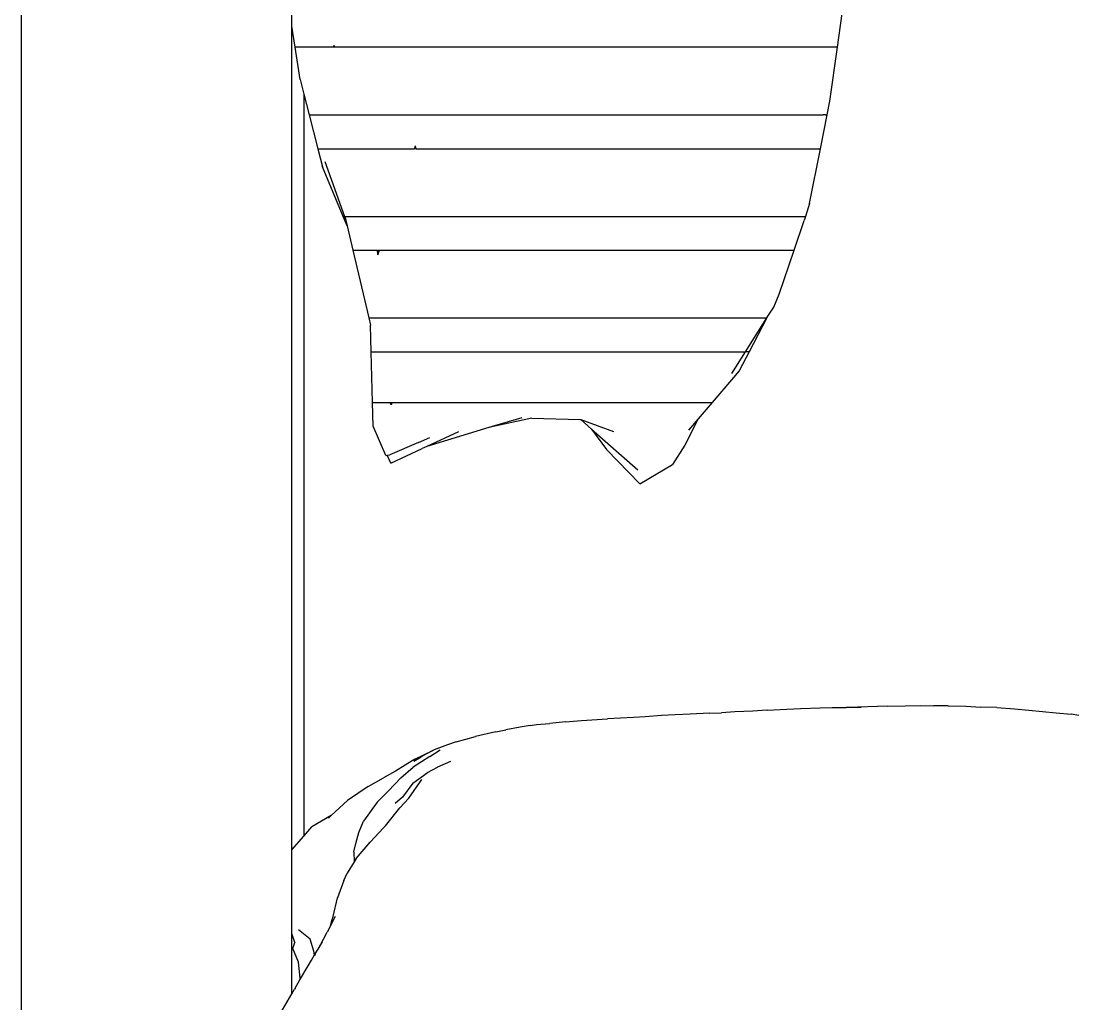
# Model space of a CAD drawing. Header units: inches. Extents: x 9636 to 21597, y -10243 to 557.
# Drawn here: x 14662.35 to 14683.69, y -8327.03 to -8307.13 of the extents above; entities that cross this region are included whole.
import ezdxf

# ---------------------------------------------------------------- set-up
doc = ezdxf.new("R2010")
doc.units = ezdxf.units.IN
doc.header["$MEASUREMENT"] = 0
doc.layers.add('Edges', color=7, linetype='Continuous')

# ---------------------------------------------------------------- blocks, each defined once
blk = doc.blocks.new('FF')
at = {"layer": 'Edges', "color": 252, "true_color": 0x939598}
for p, q in [((14662.354, -8281.288), (14662.354, -8331.295)), ((14667.834, -8307.235), (14667.834, -8306.974)), ((14678.884, -8307.659), (14678.98, -8306.974)), ((14667.901, -8307.659), (14667.834, -8307.235)), ((14667.834, -8323.908), (14667.834, -8307.235)), ((14668.004, -8308.313), (14667.901, -8307.659)), ((14668.681, -8307.659), (14667.901, -8307.659)), ((14668.68, -8307.62), (14668.708, -8307.659)), ((14668.68, -8307.62), (14668.681, -8307.659)), ((14668.708, -8307.659), (14668.681, -8307.659)), ((14678.884, -8307.659), (14668.708, -8307.659)), ((14678.731, -8308.753), (14678.884, -8307.659)), ((14668.004, -8308.313), (14668.08, -8308.608)), ((14668.08, -8308.608), (14668.08, -8323.629)), ((14668.08, -8308.608), (14668.187, -8309.029)), ((14678.675, -8309.029), (14678.731, -8308.753)), ((14668.187, -8309.029), (14668.362, -8309.714)), ((14668.187, -8309.029), (14678.592, -8309.029)), ((14678.537, -8309.714), (14678.675, -8309.029)), ((14678.592, -8309.029), (14678.641, -8309.02)), ((14678.639, -8309.029), (14678.592, -8309.029)), ((14678.639, -8309.029), (14678.641, -8309.02)), ((14678.639, -8309.029), (14678.675, -8309.029)), ((14670.319, -8309.714), (14670.34, -8309.654)), ((14670.333, -8309.714), (14670.34, -8309.654)), ((14670.355, -8309.714), (14670.34, -8309.654)), ((14668.362, -8309.714), (14668.456, -8310.08)), ((14668.362, -8309.714), (14670.319, -8309.714)), ((14670.355, -8309.714), (14670.319, -8309.714)), ((14670.355, -8309.714), (14678.537, -8309.714)), ((14678.313, -8310.821), (14678.537, -8309.714)), ((14668.874, -8311.084), (14668.456, -8310.08)), ((14668.501, -8309.971), (14668.902, -8311.084)), ((14678.313, -8310.821), (14678.235, -8311.084)), ((14668.953, -8311.272), (14668.874, -8311.084)), ((14668.902, -8311.084), (14668.874, -8311.084)), ((14668.902, -8311.084), (14668.908, -8311.084)), ((14668.902, -8311.084), (14668.919, -8311.13)), ((14668.917, -8311.108), (14668.908, -8311.084)), ((14668.908, -8311.084), (14668.914, -8311.084)), ((14668.917, -8311.108), (14668.914, -8311.084)), ((14668.914, -8311.084), (14678.235, -8311.084)), ((14668.919, -8311.13), (14668.917, -8311.108)), ((14668.919, -8311.13), (14668.953, -8311.272)), ((14678.007, -8311.769), (14678.21, -8311.169)), ((14678.235, -8311.084), (14678.21, -8311.169)), ((14668.953, -8311.272), (14669.07, -8311.769)), ((14669.07, -8311.769), (14669.394, -8313.139)), ((14669.07, -8311.769), (14669.573, -8311.769)), ((14669.58, -8311.859), (14669.573, -8311.769)), ((14669.573, -8311.769), (14669.611, -8311.769)), ((14669.58, -8311.859), (14669.611, -8311.769)), ((14669.588, -8311.769), (14669.58, -8311.859)), ((14669.611, -8311.769), (14678.007, -8311.769)), ((14677.705, -8312.66), (14678.007, -8311.769)), ((14677.591, -8312.92), (14677.705, -8312.66)), ((14677.462, -8313.125), (14677.591, -8312.92)), ((14669.394, -8313.139), (14669.429, -8313.287)), ((14669.394, -8313.139), (14677.453, -8313.139)), ((14669.443, -8313.824), (14669.429, -8313.287)), ((14677.021, -8313.824), (14677.453, -8313.139)), ((14677.455, -8313.139), (14677.096, -8313.824)), ((14677.453, -8313.139), (14677.462, -8313.125)), ((14677.455, -8313.139), (14677.453, -8313.139)), ((14677.462, -8313.125), (14677.455, -8313.139)), ((14669.47, -8314.851), (14669.443, -8313.824)), ((14669.443, -8313.824), (14677.021, -8313.824)), ((14676.744, -8314.263), (14677.021, -8313.824)), ((14677.096, -8313.824), (14676.895, -8314.209)), ((14677.096, -8313.824), (14677.021, -8313.824)), ((14676.895, -8314.209), (14676.345, -8314.851)), ((14669.482, -8315.332), (14669.47, -8314.851)), ((14669.47, -8314.851), (14669.825, -8314.851)), ((14669.848, -8314.898), (14669.825, -8314.851)), ((14669.825, -8314.851), (14669.867, -8314.851)), ((14669.844, -8314.851), (14669.848, -8314.898)), ((14669.867, -8314.851), (14669.848, -8314.898)), ((14669.848, -8314.898), (14669.851, -8314.851)), ((14669.867, -8314.851), (14676.345, -8314.851)), ((14676.345, -8314.851), (14676.065, -8315.178)), ((14672.489, -8315.158), (14671.827, -8315.359)), ((14672.696, -8315.168), (14671.827, -8315.359)), ((14672.696, -8315.168), (14673.675, -8315.194)), ((14673.675, -8315.194), (14673.686, -8315.198)), ((14673.686, -8315.198), (14674.348, -8315.437)), ((14673.686, -8315.198), (14673.905, -8315.39)), ((14676.065, -8315.178), (14675.789, -8315.711)), ((14676.065, -8315.178), (14675.865, -8315.412)), ((14669.742, -8315.924), (14669.482, -8315.332)), ((14671.827, -8315.359), (14670.568, -8315.741)), ((14673.905, -8315.39), (14674.205, -8315.799)), ((14673.905, -8315.39), (14674.839, -8316.212)), ((14670.397, -8315.662), (14670.631, -8315.559)), ((14671.212, -8315.446), (14670.568, -8315.741)), ((14670.397, -8315.662), (14669.818, -8315.913)), ((14669.838, -8316.078), (14670.473, -8315.785)), ((14670.568, -8315.741), (14670.473, -8315.785)), ((14674.884, -8316.497), (14674.205, -8315.799)), ((14675.789, -8315.711), (14675.542, -8316.103)), ((14669.742, -8315.924), (14669.767, -8315.92)), ((14669.767, -8315.92), (14669.818, -8315.913)), ((14669.838, -8316.078), (14669.767, -8315.92)), ((14674.884, -8316.497), (14675.542, -8316.103)), ((14679.892, -8321), (14680.251, -8320.99)), ((14680.251, -8320.99), (14680.569, -8320.987)), ((14680.569, -8320.987), (14680.834, -8320.99)), ((14681.123, -8320.994), (14680.834, -8320.99)), ((14675.319, -8321.19), (14674.992, -8321.213)), ((14675.595, -8321.173), (14675.319, -8321.19)), ((14675.903, -8321.159), (14675.595, -8321.173)), ((14676.29, -8321.141), (14675.903, -8321.159)), ((14676.29, -8321.141), (14676.535, -8321.13)), ((14676.807, -8321.116), (14676.535, -8321.13)), ((14677.166, -8321.096), (14676.807, -8321.116)), ((14677.455, -8321.082), (14677.166, -8321.096)), ((14677.46, -8321.082), (14677.455, -8321.082)), ((14677.46, -8321.082), (14677.723, -8321.066)), ((14677.723, -8321.066), (14678.135, -8321.048)), ((14678.135, -8321.048), (14678.533, -8321.032)), ((14678.533, -8321.032), (14678.776, -8321.026)), ((14678.776, -8321.026), (14679.058, -8321.026)), ((14679.101, -8321.025), (14679.058, -8321.026)), ((14679.892, -8321), (14679.101, -8321.025)), ((14679.363, -8321.024), (14679.101, -8321.025)), ((14681.123, -8320.994), (14681.482, -8321.001)), ((14681.482, -8321.001), (14681.784, -8321.018)), ((14682.111, -8321.028), (14681.784, -8321.018)), ((14682.111, -8321.028), (14682.466, -8321.05)), ((14682.466, -8321.05), (14682.754, -8321.079)), ((14682.754, -8321.079), (14683.032, -8321.106)), ((14683.032, -8321.106), (14683.309, -8321.132)), ((14683.309, -8321.132), (14683.613, -8321.158)), ((14683.767, -8321.184), (14683.613, -8321.158)), ((14672.661, -8321.39), (14672.459, -8321.42)), ((14672.661, -8321.39), (14672.791, -8321.371)), ((14672.791, -8321.371), (14673.059, -8321.346)), ((14673.373, -8321.318), (14673.059, -8321.346)), ((14673.373, -8321.318), (14673.699, -8321.29)), ((14673.699, -8321.29), (14674.227, -8321.252)), ((14674.753, -8321.225), (14674.227, -8321.252)), ((14674.992, -8321.213), (14674.753, -8321.225)), ((14671.166, -8321.718), (14671.553, -8321.61)), ((14671.967, -8321.516), (14671.553, -8321.61)), ((14671.967, -8321.516), (14672.171, -8321.478)), ((14672.459, -8321.42), (14672.171, -8321.478)), ((14670.99, -8321.781), (14670.717, -8321.883)), ((14671.166, -8321.718), (14670.99, -8321.781)), ((14670.629, -8322.017), (14670.29, -8322.232)), ((14670.305, -8322.11), (14670.457, -8322.022)), ((14670.323, -8322.074), (14670.689, -8321.895)), ((14670.564, -8321.965), (14670.457, -8322.022)), ((14670.689, -8321.895), (14670.564, -8321.965)), ((14670.629, -8322.017), (14670.84, -8321.882)), ((14670.717, -8321.883), (14670.689, -8321.895)), ((14670.323, -8322.074), (14669.935, -8322.314)), ((14670.042, -8322.45), (14670.29, -8322.232)), ((14670.781, -8322.238), (14670.576, -8322.345)), ((14670.781, -8322.238), (14670.788, -8322.236)), ((14671.046, -8322.119), (14670.788, -8322.236)), ((14669.383, -8322.623), (14669.692, -8322.449)), ((14669.935, -8322.314), (14669.692, -8322.449)), ((14669.792, -8322.711), (14670.042, -8322.45)), ((14670.205, -8322.858), (14670.47, -8322.482)), ((14670.286, -8322.56), (14670.576, -8322.345)), ((14669.383, -8322.623), (14668.961, -8322.905)), ((14670.286, -8322.56), (14670.076, -8322.841)), ((14668.635, -8323.212), (14668.961, -8322.905)), ((14669.563, -8322.941), (14669.792, -8322.711)), ((14670.076, -8322.841), (14669.928, -8322.967)), ((14670.205, -8322.858), (14670.024, -8323.054)), ((14669.563, -8322.941), (14669.287, -8323.325)), ((14669.734, -8323.419), (14670.024, -8323.054)), ((14668.635, -8323.212), (14668.244, -8323.442)), ((14668.579, -8323.265), (14668.635, -8323.212)), ((14669.191, -8323.554), (14669.287, -8323.325)), ((14668.08, -8323.629), (14668.244, -8323.442)), ((14669.692, -8323.46), (14669.425, -8323.75)), ((14669.734, -8323.419), (14669.692, -8323.46)), ((14667.834, -8323.908), (14668.08, -8323.629)), ((14669.129, -8323.779), (14669.191, -8323.554)), ((14669.139, -8324.085), (14669.425, -8323.75)), ((14667.834, -8325.598), (14667.834, -8323.908)), ((14669.093, -8323.944), (14669.129, -8323.779)), ((14669.093, -8323.944), (14669.098, -8324.15)), ((14669.098, -8324.15), (14668.953, -8324.378)), ((14669.139, -8324.085), (14669.098, -8324.15)), ((14668.886, -8324.53), (14668.953, -8324.378)), ((14668.886, -8324.53), (14668.759, -8324.876)), ((14668.674, -8325.257), (14668.759, -8324.876)), ((14668.621, -8325.443), (14668.721, -8325.252)), ((14668.647, -8325.339), (14668.674, -8325.257)), ((14668.621, -8325.443), (14668.55, -8325.573)), ((14668.621, -8325.443), (14668.647, -8325.339)), ((14667.898, -8325.782), (14667.834, -8325.598)), ((14667.834, -8326.825), (14667.834, -8325.598)), ((14668.206, -8325.713), (14667.974, -8325.525)), ((14668.478, -8325.713), (14668.55, -8325.573)), ((14667.856, -8325.902), (14667.898, -8325.782)), ((14667.904, -8325.799), (14667.898, -8325.782)), ((14668.279, -8325.959), (14668.206, -8325.713)), ((14668.366, -8325.918), (14668.478, -8325.713)), ((14668.366, -8325.918), (14668.456, -8325.767)), ((14667.971, -8326.184), (14667.856, -8325.902)), ((14668.236, -8326.139), (14668.298, -8326.033)), ((14668.298, -8326.033), (14668.279, -8325.959)), ((14668.301, -8326.042), (14668.295, -8326.05)), ((14668.298, -8326.033), (14668.366, -8325.918)), ((14668.309, -8326.025), (14668.3, -8326.039)), ((14668.301, -8326.042), (14668.3, -8326.039)), ((14668.002, -8326.506), (14667.971, -8326.184)), ((14668.001, -8326.541), (14668.169, -8326.252)), ((14668.169, -8326.252), (14668.236, -8326.139)), ((14668.002, -8326.506), (14668.001, -8326.541)), ((14667.834, -8326.825), (14667.891, -8326.729)), ((14667.905, -8326.706), (14667.891, -8326.729)), ((14667.905, -8326.706), (14668.001, -8326.541)), ((14667.599, -8327.227), (14667.834, -8326.825))]:
    blk.add_line(p, q, dxfattribs=at)

msp = doc.modelspace()

# ---------------------------------------------------------------- block references
at = {"color": 18, "true_color": 0x000000}
msp.add_blockref('FF', (0, 0), dxfattribs=at)

doc.saveas('drawing.dxf')
